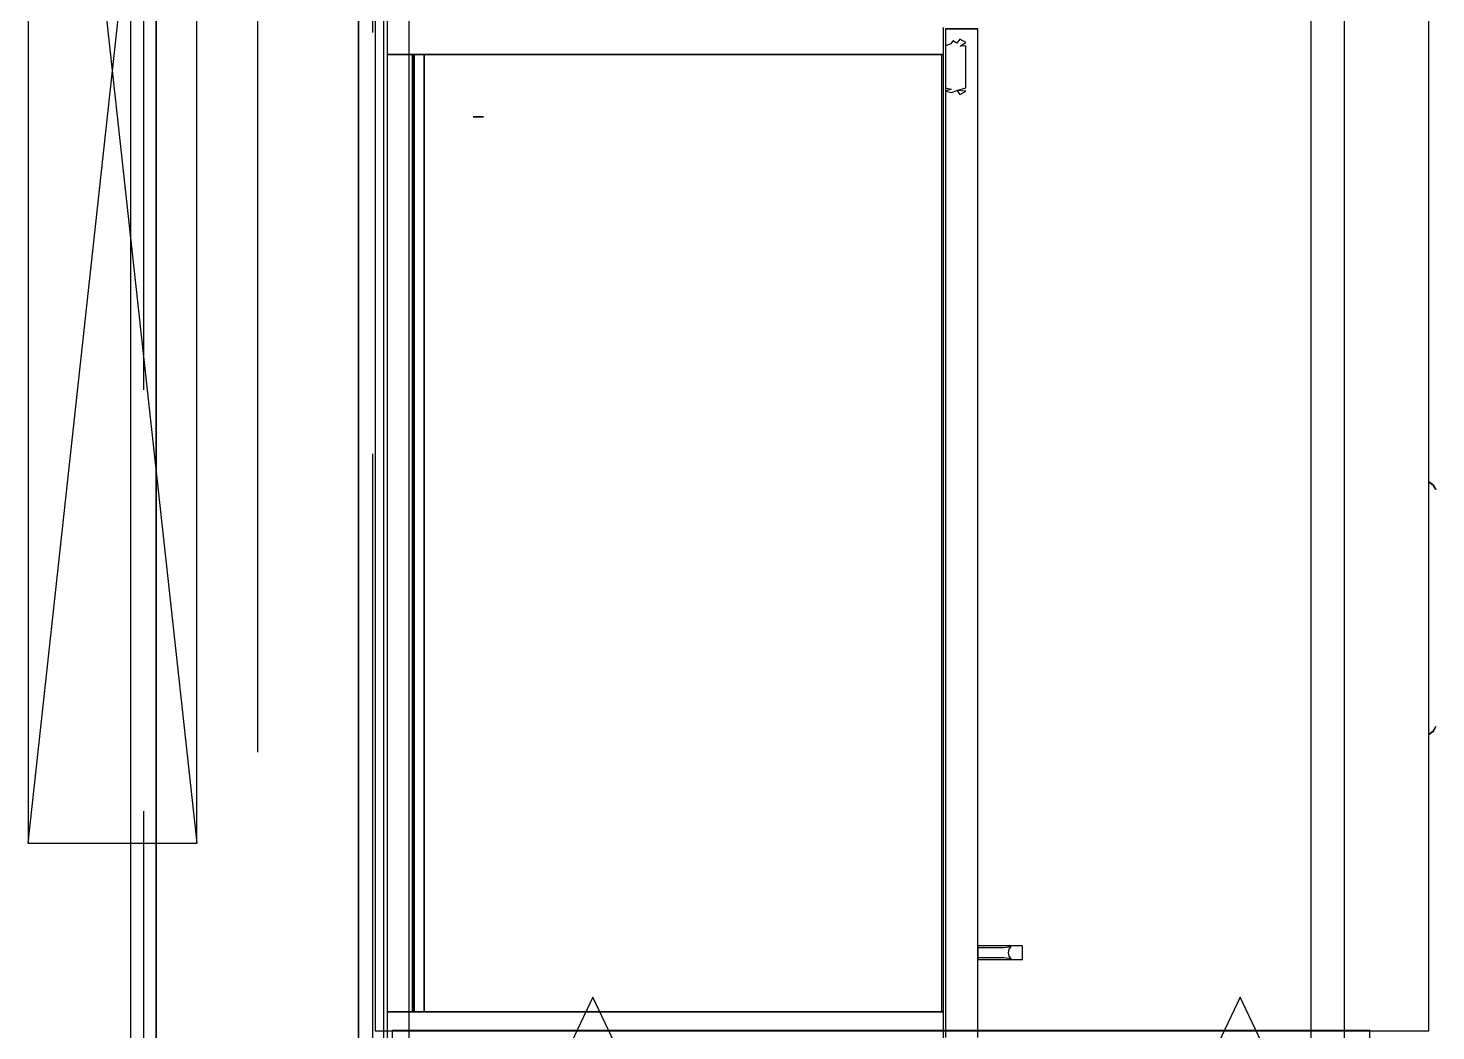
# Model space of a CAD drawing. Header units: millimetres. Extents: x -28.2 to 24.3, y -24.8 to 12.4.
# Drawn here: x -5.952 to -5.117, y 1.121 to 1.715 of the extents above; entities that cross this region are included whole.
import ezdxf

# ---------------------------------------------------------------- set-up
doc = ezdxf.new("R2010")
doc.units = ezdxf.units.MM
doc.linetypes.add('Dashed', pattern=[0.75, 0.5, -0.25])
for name, color, linetype in [('EJE_MUROS', 8, 'Continuous'), ('FURNISHINGELEMENT', 8, 'Continuous'), ('LOSAS', 3, 'Continuous'), ('MUROS', 7, 'Continuous'), ('VENTANAS', 4, 'Continuous')]:
    doc.layers.add(name, color=color, linetype=linetype)

msp = doc.modelspace()

# ---------------------------------------------------------------- linework, layer by layer
at = {"layer": 'EJE_MUROS', "linetype": 'Dashed'}
for p, q in [((-5.88366, 5.00092), (-5.88366, -0.01908)), ((-5.81616, 4.78592), (-5.81616, 0.19592)), ((-5.74766, 0.21292), (-5.74766, 4.76892))]:
    msp.add_line(p, q, dxfattribs=at)
at = {"layer": 'FURNISHINGELEMENT'}
for p, q in [((-5.19116, 4.34515), (-5.19116, 0.13292)), ((-5.17116, 0.13292), (-5.17116, 4.34515)), ((-5.7462, 3.05092), (-5.7462, 1.12066)), ((-5.1212, 1.12066), (-5.1212, 3.05092)), ((-5.73916, 1.71592, 2.79), (-5.73916, 1.11592, 2.79)), ((-5.73916, 1.71592, 2.79), (-5.73916, 1.69992, 2.79)), ((-5.73916, 1.71592, 2.79), (-5.73916, 1.69992, 2.79)), ((-5.40916, 1.11592, 2.79), (-5.40916, 1.71592, 2.79)), ((-5.40916, 1.69992, 2.79), (-5.40916, 1.71592, 2.79)), ((-5.40916, 1.69992, 2.79), (-5.40916, 1.71592, 2.79)), ((-5.38885, 1.71503, 2.789), (-5.40785, 1.71503, 2.789)), ((-5.40785, 1.71503, 2.789), (-5.40785, 1.11703, 2.789)), ((-5.38885, 1.71481, 2.789), (-5.40785, 1.71481, 2.789)), ((-5.40785, 1.71481, 2.789), (-5.40785, 1.11681, 2.789)), ((-5.38885, 1.11703, 2.789), (-5.38885, 1.71503, 2.789)), ((-5.38885, 1.11681, 2.789), (-5.38885, 1.71481, 2.789)), ((-5.40478, 1.70618, 1.97305), (-5.40785, 1.7049, 1.97163)), ((-5.40478, 1.70618, 2.68505), (-5.40785, 1.7049, 2.68363)), ((-5.40785, 1.7049, 1.97163), (-5.40785, 1.70181, 1.97034)), ((-5.40785, 1.7049, 2.68363), (-5.40785, 1.70181, 2.68234)), ((-5.40361, 1.70793, 1.97568), (-5.40478, 1.70618, 1.97305)), ((-5.40361, 1.70793, 2.68768), (-5.40478, 1.70618, 2.68505)), ((-5.40126, 1.70665, 1.97367), (-5.40361, 1.70793, 1.97568)), ((-5.40126, 1.70665, 2.68567), (-5.40361, 1.70793, 2.68768)), ((-5.39938, 1.70892, 1.97786), (-5.40126, 1.70665, 1.97367)), ((-5.39938, 1.70892, 2.68986), (-5.40126, 1.70665, 2.68567)), ((-5.39585, 1.70691, 1.97647), (-5.39938, 1.70892, 1.97786)), ((-5.39585, 1.70691, 2.68847), (-5.39938, 1.70892, 2.68986)), ((-5.39932, 1.70472, 1.97145), (-5.39585, 1.70691, 1.97647)), ((-5.39932, 1.70472, 2.68345), (-5.39585, 1.70691, 2.68847)), ((-5.39585, 1.7049, 1.97163), (-5.39932, 1.70472, 1.97145)), ((-5.39585, 1.7049, 2.68363), (-5.39932, 1.70472, 2.68345)), ((-5.39585, 1.70181, 1.97034), (-5.39585, 1.7049, 1.97163)), ((-5.39585, 1.70181, 2.68234), (-5.39585, 1.7049, 2.68363)), ((-5.41016, 1.69992, 2.7895), (-5.73916, 1.69992, 2.7895)), ((-5.73916, 1.69992, 2.7895), (-5.73916, 1.13192, 2.7895)), ((-5.41016, 1.69992, 1.9065), (-5.73916, 1.69992, 1.9065)), ((-5.73916, 1.69992, 1.9065), (-5.73916, 1.13192, 1.9065)), ((-5.73916, 1.69992, 2.79), (-5.40916, 1.69992, 2.79)), ((-5.72316, 1.69992, 2.7735), (-5.73916, 1.69992, 2.7735)), ((-5.73916, 1.69992, 2.7735), (-5.73916, 1.13192, 2.7735)), ((-5.73916, 1.69992, 2.79), (-5.40916, 1.69992, 2.79)), ((-5.72416, 1.69992, 1.9065), (-5.73916, 1.69992, 1.9065)), ((-5.73916, 1.69992, 1.9065), (-5.73916, 1.13192, 1.9065)), ((-5.71716, 1.69992, 2.7895), (-5.73916, 1.69992, 2.7895)), ((-5.73916, 1.69992, 2.7895), (-5.73916, 1.13192, 2.7895)), ((-5.72416, 1.13192, 1.9065), (-5.72416, 1.69992, 1.9065)), ((-5.71716, 1.69992, 1.8985), (-5.72416, 1.69992, 1.8985)), ((-5.72416, 1.69992, 1.8985), (-5.72416, 1.13192, 1.8985)), ((-5.72416, 1.69992, 2.7815), (-5.72416, 1.13192, 2.7815)), ((-5.71716, 1.69992, 2.7815), (-5.72416, 1.69992, 2.7815)), ((-5.40916, 1.69992, 1.906), (-5.72316, 1.69992, 1.906)), ((-5.72316, 1.69992, 1.906), (-5.72316, 1.13192, 1.906)), ((-5.72316, 1.13192, 2.7735), (-5.72316, 1.69992, 2.7735)), ((-5.41016, 1.69992, 2.7895), (-5.71716, 1.69992, 2.7895)), ((-5.71716, 1.69992, 2.7895), (-5.71716, 1.13192, 2.7895)), ((-5.71716, 1.13192, 1.8985), (-5.71716, 1.69992, 1.8985)), ((-5.71716, 1.13192, 2.7895), (-5.71716, 1.69992, 2.7895)), ((-5.71716, 1.13192, 2.7815), (-5.71716, 1.69992, 2.7815)), ((-5.41016, 1.69992, 1.9065), (-5.71716, 1.69992, 1.9065)), ((-5.71716, 1.69992, 1.9065), (-5.71716, 1.13192, 1.9065)), ((-5.41016, 1.13192, 2.7895), (-5.41016, 1.69992, 2.7895)), ((-5.41016, 1.13192, 2.7895), (-5.41016, 1.69992, 2.7895)), ((-5.41016, 1.13192, 1.9065), (-5.41016, 1.69992, 1.9065)), ((-5.41016, 1.13192, 1.9065), (-5.41016, 1.69992, 1.9065)), ((-5.40916, 1.13192, 1.906), (-5.40916, 1.69992, 1.906)), ((-5.40785, 1.70181, 1.97034), (-5.40785, 1.69872, 1.96906)), ((-5.40785, 1.70181, 2.68234), (-5.40785, 1.69872, 2.68106)), ((-5.40785, 1.69872, 1.96906), (-5.40785, 1.69562, 1.96778)), ((-5.40785, 1.69872, 2.68106), (-5.40785, 1.69562, 2.67978)), ((-5.40785, 1.69562, 1.96778), (-5.40785, 1.69253, 1.9665)), ((-5.40785, 1.69562, 2.67978), (-5.40785, 1.69253, 2.6785)), ((-5.39585, 1.69872, 1.96906), (-5.39585, 1.70181, 1.97034)), ((-5.39585, 1.69872, 2.68106), (-5.39585, 1.70181, 2.68234)), ((-5.39585, 1.69562, 1.96778), (-5.39585, 1.69872, 1.96906)), ((-5.39585, 1.69562, 2.67978), (-5.39585, 1.69872, 2.68106)), ((-5.39585, 1.69253, 1.9665), (-5.39585, 1.69562, 1.96778)), ((-5.39585, 1.69253, 2.6785), (-5.39585, 1.69562, 2.67978)), ((-5.40785, 1.69253, 1.9665), (-5.40785, 1.68943, 1.96778)), ((-5.40785, 1.69253, 2.6785), (-5.40785, 1.68943, 2.67978)), ((-5.40785, 1.68943, 1.96778), (-5.40785, 1.68634, 1.96906)), ((-5.40785, 1.68943, 2.67978), (-5.40785, 1.68634, 2.68106)), ((-5.39585, 1.68943, 1.96778), (-5.39585, 1.69253, 1.9665)), ((-5.39585, 1.68943, 2.67978), (-5.39585, 1.69253, 2.6785)), ((-5.39585, 1.68634, 1.96906), (-5.39585, 1.68943, 1.96778)), ((-5.39585, 1.68634, 2.68106), (-5.39585, 1.68943, 2.67978)), ((-5.40785, 1.68634, 1.96906), (-5.40785, 1.68325, 1.97034)), ((-5.40785, 1.68634, 2.68106), (-5.40785, 1.68325, 2.68234)), ((-5.40785, 1.68325, 1.97034), (-5.40785, 1.68015, 1.97163)), ((-5.40785, 1.68325, 2.68234), (-5.40785, 1.68015, 2.68363)), ((-5.40785, 1.68015, 1.97163), (-5.40451, 1.67931, 1.97253)), ((-5.40785, 1.68015, 2.68363), (-5.40451, 1.67931, 2.68453)), ((-5.40451, 1.67931, 1.97253), (-5.40785, 1.67815, 1.97647)), ((-5.40451, 1.67931, 2.68453), (-5.40785, 1.67815, 2.68847)), ((-5.40126, 1.67841, 1.97367), (-5.39585, 1.68015, 1.97163)), ((-5.40126, 1.67841, 2.68567), (-5.39585, 1.68015, 2.68363)), ((-5.39585, 1.68325, 1.97034), (-5.39585, 1.68634, 1.96906)), ((-5.39585, 1.68325, 2.68234), (-5.39585, 1.68634, 2.68106)), ((-5.39585, 1.68015, 1.97163), (-5.39585, 1.68325, 1.97034)), ((-5.39585, 1.68015, 2.68363), (-5.39585, 1.68325, 2.68234)), ((-5.40785, 1.67815, 1.97647), (-5.40424, 1.67724, 1.97548)), ((-5.40785, 1.67815, 2.68847), (-5.40424, 1.67724, 2.68748)), ((-5.40424, 1.67724, 1.97548), (-5.40126, 1.67841, 1.97367)), ((-5.40424, 1.67724, 2.68748), (-5.40126, 1.67841, 2.68567)), ((-5.39585, 1.67815, 1.97647), (-5.40126, 1.67841, 1.97367)), ((-5.40126, 1.67841, 1.97367), (-5.39938, 1.67614, 1.97786)), ((-5.39585, 1.67815, 2.68847), (-5.40126, 1.67841, 2.68567)), ((-5.40126, 1.67841, 2.68567), (-5.39938, 1.67614, 2.68986)), ((-5.39938, 1.67614, 1.97786), (-5.39585, 1.67815, 1.97647)), ((-5.39938, 1.67614, 2.68986), (-5.39585, 1.67815, 2.68847)), ((-5.68807, 1.66294, 1.17357), (-5.68207, 1.66294, 1.17357)), ((-5.68207, 1.66294, 0.49157), (-5.68807, 1.66294, 0.49157)), ((-5.12098, 1.44618, 0.68907), (-5.11855, 1.44445, 0.68907)), ((-5.11846, 1.44436, 0.68907), (-5.12098, 1.44618, 0.68907)), ((-5.11855, 1.44446, 0.69707), (-5.12098, 1.44618, 0.69706)), ((-5.12098, 1.44618, 0.69706), (-5.11846, 1.44436, 0.69707)), ((-5.12098, 1.44618, 0.68907), (-5.11855, 1.44445, 0.68907)), ((-5.11846, 1.44436, 0.68907), (-5.12098, 1.44618, 0.68907)), ((-5.11855, 1.44446, 0.69707), (-5.12098, 1.44618, 0.69706)), ((-5.12098, 1.44618, 0.69706), (-5.11846, 1.44436, 0.69707)), ((-5.12098, 1.44618, 1.10907), (-5.11855, 1.44445, 1.10907)), ((-5.11846, 1.44436, 1.10907), (-5.12098, 1.44618, 1.10907)), ((-5.11855, 1.44446, 1.11707), (-5.12098, 1.44618, 1.11706)), ((-5.12098, 1.44618, 1.11706), (-5.11846, 1.44436, 1.11707)), ((-5.12098, 1.44618, 0.68907), (-5.11855, 1.44445, 0.68907)), ((-5.11846, 1.44436, 0.68907), (-5.12098, 1.44618, 0.68907)), ((-5.11855, 1.44446, 0.69707), (-5.12098, 1.44618, 0.69706)), ((-5.12098, 1.44618, 0.69706), (-5.11846, 1.44436, 0.69707)), ((-5.12098, 1.44618, 0.82907), (-5.11855, 1.44445, 0.82907)), ((-5.11846, 1.44436, 0.82907), (-5.12098, 1.44618, 0.82907)), ((-5.11855, 1.44446, 0.83707), (-5.12098, 1.44618, 0.83706)), ((-5.12098, 1.44618, 0.83706), (-5.11846, 1.44436, 0.83707)), ((-5.12098, 1.44618, 1.10907), (-5.11855, 1.44445, 1.10907)), ((-5.11846, 1.44436, 1.10907), (-5.12098, 1.44618, 1.10907)), ((-5.11855, 1.44446, 1.11707), (-5.12098, 1.44618, 1.11706)), ((-5.12098, 1.44618, 1.11706), (-5.11846, 1.44436, 1.11707)), ((-5.12098, 1.44618, 1.10907), (-5.11855, 1.44445, 1.10907)), ((-5.11846, 1.44436, 1.10907), (-5.12098, 1.44618, 1.10907)), ((-5.11855, 1.44446, 1.11707), (-5.12098, 1.44618, 1.11706)), ((-5.12098, 1.44618, 1.11706), (-5.11846, 1.44436, 1.11707)), ((-5.12098, 1.44618, 0.96907), (-5.11855, 1.44445, 0.96907)), ((-5.11846, 1.44436, 0.96907), (-5.12098, 1.44618, 0.96907)), ((-5.11855, 1.44446, 0.97707), (-5.12098, 1.44618, 0.97706)), ((-5.12098, 1.44618, 0.97706), (-5.11846, 1.44436, 0.97707)), ((-5.12098, 1.44618, 0.82907), (-5.11855, 1.44445, 0.82907)), ((-5.11846, 1.44436, 0.82907), (-5.12098, 1.44618, 0.82907)), ((-5.11855, 1.44446, 0.83707), (-5.12098, 1.44618, 0.83706)), ((-5.12098, 1.44618, 0.83706), (-5.11846, 1.44436, 0.83707)), ((-5.12098, 1.44618, 1.10907), (-5.11855, 1.44445, 1.10907)), ((-5.11846, 1.44436, 1.10907), (-5.12098, 1.44618, 1.10907)), ((-5.11855, 1.44446, 1.11707), (-5.12098, 1.44618, 1.11706)), ((-5.12098, 1.44618, 1.11706), (-5.11846, 1.44436, 1.11707)), ((-5.12098, 1.44618, 0.96907), (-5.11855, 1.44445, 0.96907)), ((-5.11846, 1.44436, 0.96907), (-5.12098, 1.44618, 0.96907)), ((-5.11855, 1.44446, 0.97707), (-5.12098, 1.44618, 0.97706)), ((-5.12098, 1.44618, 0.97706), (-5.11846, 1.44436, 0.97707)), ((-5.12098, 1.44618, 0.54907), (-5.11855, 1.44445, 0.54907)), ((-5.11846, 1.44436, 0.54907), (-5.12098, 1.44618, 0.54907)), ((-5.11855, 1.44446, 0.55707), (-5.12098, 1.44618, 0.55706)), ((-5.12098, 1.44618, 0.55706), (-5.11846, 1.44436, 0.55707)), ((-5.12098, 1.44618, 0.68907), (-5.11855, 1.44445, 0.68907)), ((-5.11846, 1.44436, 0.68907), (-5.12098, 1.44618, 0.68907)), ((-5.11855, 1.44446, 0.69707), (-5.12098, 1.44618, 0.69706)), ((-5.12098, 1.44618, 0.69706), (-5.11846, 1.44436, 0.69707)), ((-5.12098, 1.44618, 0.68907), (-5.11855, 1.44445, 0.68907)), ((-5.11846, 1.44436, 0.68907), (-5.12098, 1.44618, 0.68907)), ((-5.11855, 1.44446, 0.69707), (-5.12098, 1.44618, 0.69706)), ((-5.12098, 1.44618, 0.69706), (-5.11846, 1.44436, 0.69707)), ((-5.12098, 1.44618, 1.10907), (-5.11855, 1.44445, 1.10907)), ((-5.11846, 1.44436, 1.10907), (-5.12098, 1.44618, 1.10907)), ((-5.11855, 1.44446, 1.11707), (-5.12098, 1.44618, 1.11706)), ((-5.12098, 1.44618, 1.11706), (-5.11846, 1.44436, 1.11707)), ((-5.12098, 1.44618, 0.96907), (-5.11855, 1.44445, 0.96907)), ((-5.11846, 1.44436, 0.96907), (-5.12098, 1.44618, 0.96907)), ((-5.11855, 1.44446, 0.97707), (-5.12098, 1.44618, 0.97706)), ((-5.12098, 1.44618, 0.97706), (-5.11846, 1.44436, 0.97707)), ((-5.11703, 1.44175, 0.69707), (-5.11855, 1.44446, 0.69707)), ((-5.11703, 1.44175, 0.69707), (-5.11855, 1.44446, 0.69707)), ((-5.11703, 1.44175, 1.11707), (-5.11855, 1.44446, 1.11707)), ((-5.11703, 1.44175, 0.69707), (-5.11855, 1.44446, 0.69707)), ((-5.11703, 1.44175, 0.83707), (-5.11855, 1.44446, 0.83707)), ((-5.11703, 1.44175, 1.11707), (-5.11855, 1.44446, 1.11707)), ((-5.11703, 1.44175, 1.11707), (-5.11855, 1.44446, 1.11707)), ((-5.11703, 1.44175, 0.97707), (-5.11855, 1.44446, 0.97707)), ((-5.11703, 1.44175, 0.83707), (-5.11855, 1.44446, 0.83707)), ((-5.11703, 1.44175, 1.11707), (-5.11855, 1.44446, 1.11707)), ((-5.11703, 1.44175, 0.97707), (-5.11855, 1.44446, 0.97707)), ((-5.11703, 1.44175, 0.55707), (-5.11855, 1.44446, 0.55707)), ((-5.11703, 1.44175, 0.69707), (-5.11855, 1.44446, 0.69707)), ((-5.11703, 1.44175, 0.69707), (-5.11855, 1.44446, 0.69707)), ((-5.11703, 1.44175, 1.11707), (-5.11855, 1.44446, 1.11707)), ((-5.11703, 1.44175, 0.97707), (-5.11855, 1.44446, 0.97707)), ((-5.11855, 1.44445, 0.68907), (-5.11703, 1.44175, 0.68907)), ((-5.11855, 1.44445, 0.68907), (-5.11703, 1.44175, 0.68907)), ((-5.11855, 1.44445, 1.10907), (-5.11703, 1.44175, 1.10907)), ((-5.11855, 1.44445, 0.68907), (-5.11703, 1.44175, 0.68907)), ((-5.11855, 1.44445, 0.82907), (-5.11703, 1.44175, 0.82907)), ((-5.11855, 1.44445, 1.10907), (-5.11703, 1.44175, 1.10907)), ((-5.11855, 1.44445, 1.10907), (-5.11703, 1.44175, 1.10907)), ((-5.11855, 1.44445, 0.96907), (-5.11703, 1.44175, 0.96907)), ((-5.11855, 1.44445, 0.82907), (-5.11703, 1.44175, 0.82907)), ((-5.11855, 1.44445, 1.10907), (-5.11703, 1.44175, 1.10907)), ((-5.11855, 1.44445, 0.96907), (-5.11703, 1.44175, 0.96907)), ((-5.11855, 1.44445, 0.54907), (-5.11703, 1.44175, 0.54907)), ((-5.11855, 1.44445, 0.68907), (-5.11703, 1.44175, 0.68907)), ((-5.11855, 1.44445, 0.68907), (-5.11703, 1.44175, 0.68907)), ((-5.11855, 1.44445, 1.10907), (-5.11703, 1.44175, 1.10907)), ((-5.11855, 1.44445, 0.96907), (-5.11703, 1.44175, 0.96907)), ((-5.11703, 1.44175, 0.68907), (-5.11846, 1.44436, 0.68907)), ((-5.11846, 1.44436, 0.69707), (-5.11703, 1.44175, 0.69707)), ((-5.11703, 1.44175, 0.68907), (-5.11846, 1.44436, 0.68907)), ((-5.11846, 1.44436, 0.69707), (-5.11703, 1.44175, 0.69707)), ((-5.11703, 1.44175, 1.10907), (-5.11846, 1.44436, 1.10907)), ((-5.11846, 1.44436, 1.11707), (-5.11703, 1.44175, 1.11707)), ((-5.11703, 1.44175, 0.68907), (-5.11846, 1.44436, 0.68907)), ((-5.11846, 1.44436, 0.69707), (-5.11703, 1.44175, 0.69707)), ((-5.11703, 1.44175, 0.82907), (-5.11846, 1.44436, 0.82907)), ((-5.11846, 1.44436, 0.83707), (-5.11703, 1.44175, 0.83707)), ((-5.11703, 1.44175, 1.10907), (-5.11846, 1.44436, 1.10907)), ((-5.11846, 1.44436, 1.11707), (-5.11703, 1.44175, 1.11707)), ((-5.11703, 1.44175, 1.10907), (-5.11846, 1.44436, 1.10907)), ((-5.11846, 1.44436, 1.11707), (-5.11703, 1.44175, 1.11707)), ((-5.11703, 1.44175, 0.96907), (-5.11846, 1.44436, 0.96907)), ((-5.11846, 1.44436, 0.97707), (-5.11703, 1.44175, 0.97707)), ((-5.11703, 1.44175, 0.82907), (-5.11846, 1.44436, 0.82907)), ((-5.11846, 1.44436, 0.83707), (-5.11703, 1.44175, 0.83707)), ((-5.11703, 1.44175, 1.10907), (-5.11846, 1.44436, 1.10907)), ((-5.11846, 1.44436, 1.11707), (-5.11703, 1.44175, 1.11707)), ((-5.11703, 1.44175, 0.96907), (-5.11846, 1.44436, 0.96907)), ((-5.11846, 1.44436, 0.97707), (-5.11703, 1.44175, 0.97707)), ((-5.11703, 1.44175, 0.54907), (-5.11846, 1.44436, 0.54907)), ((-5.11846, 1.44436, 0.55707), (-5.11703, 1.44175, 0.55707)), ((-5.11703, 1.44175, 0.68907), (-5.11846, 1.44436, 0.68907)), ((-5.11846, 1.44436, 0.69707), (-5.11703, 1.44175, 0.69707)), ((-5.11703, 1.44175, 0.68907), (-5.11846, 1.44436, 0.68907)), ((-5.11846, 1.44436, 0.69707), (-5.11703, 1.44175, 0.69707)), ((-5.11703, 1.44175, 1.10907), (-5.11846, 1.44436, 1.10907)), ((-5.11846, 1.44436, 1.11707), (-5.11703, 1.44175, 1.11707)), ((-5.11703, 1.44175, 0.96907), (-5.11846, 1.44436, 0.96907)), ((-5.11846, 1.44436, 0.97707), (-5.11703, 1.44175, 0.97707)), ((-5.12098, 1.29669, 0.68907), (-5.11846, 1.29851, 0.68907)), ((-5.11846, 1.29851, 0.69707), (-5.12098, 1.29669, 0.69706)), ((-5.12098, 1.29669, 0.68907), (-5.11846, 1.29851, 0.68907)), ((-5.11846, 1.29851, 0.69707), (-5.12098, 1.29669, 0.69706)), ((-5.12098, 1.29669, 1.10907), (-5.11846, 1.29851, 1.10907)), ((-5.11846, 1.29851, 1.11707), (-5.12098, 1.29669, 1.11706)), ((-5.12098, 1.29669, 0.68907), (-5.11846, 1.29851, 0.68907)), ((-5.11846, 1.29851, 0.69707), (-5.12098, 1.29669, 0.69706)), ((-5.12098, 1.29669, 0.82907), (-5.11846, 1.29851, 0.82907)), ((-5.11846, 1.29851, 0.83707), (-5.12098, 1.29669, 0.83706)), ((-5.12098, 1.29669, 1.10907), (-5.11846, 1.29851, 1.10907)), ((-5.11846, 1.29851, 1.11707), (-5.12098, 1.29669, 1.11706)), ((-5.12098, 1.29669, 1.10907), (-5.11846, 1.29851, 1.10907)), ((-5.11846, 1.29851, 1.11707), (-5.12098, 1.29669, 1.11706)), ((-5.12098, 1.29669, 0.96907), (-5.11846, 1.29851, 0.96907)), ((-5.11846, 1.29851, 0.97707), (-5.12098, 1.29669, 0.97706)), ((-5.12098, 1.29669, 0.82907), (-5.11846, 1.29851, 0.82907)), ((-5.11846, 1.29851, 0.83707), (-5.12098, 1.29669, 0.83706)), ((-5.12098, 1.29669, 1.10907), (-5.11846, 1.29851, 1.10907)), ((-5.11846, 1.29851, 1.11707), (-5.12098, 1.29669, 1.11706)), ((-5.12098, 1.29669, 0.96907), (-5.11846, 1.29851, 0.96907)), ((-5.11846, 1.29851, 0.97707), (-5.12098, 1.29669, 0.97706)), ((-5.12098, 1.29669, 0.54907), (-5.11846, 1.29851, 0.54907)), ((-5.11846, 1.29851, 0.55707), (-5.12098, 1.29669, 0.55706)), ((-5.12098, 1.29669, 0.68907), (-5.11846, 1.29851, 0.68907)), ((-5.11846, 1.29851, 0.69707), (-5.12098, 1.29669, 0.69706)), ((-5.12098, 1.29669, 0.68907), (-5.11846, 1.29851, 0.68907)), ((-5.11846, 1.29851, 0.69707), (-5.12098, 1.29669, 0.69706)), ((-5.12098, 1.29669, 1.10907), (-5.11846, 1.29851, 1.10907)), ((-5.11846, 1.29851, 1.11707), (-5.12098, 1.29669, 1.11706)), ((-5.12098, 1.29669, 0.96907), (-5.11846, 1.29851, 0.96907)), ((-5.11846, 1.29851, 0.97707), (-5.12098, 1.29669, 0.97706)), ((-5.11855, 1.29842, 0.68907), (-5.12098, 1.29669, 0.68907)), ((-5.12098, 1.29669, 0.69706), (-5.11855, 1.29842, 0.69707)), ((-5.11855, 1.29842, 0.68907), (-5.12098, 1.29669, 0.68907)), ((-5.12098, 1.29669, 0.69706), (-5.11855, 1.29842, 0.69707)), ((-5.11855, 1.29842, 1.10907), (-5.12098, 1.29669, 1.10907)), ((-5.12098, 1.29669, 1.11706), (-5.11855, 1.29842, 1.11707)), ((-5.11855, 1.29842, 0.68907), (-5.12098, 1.29669, 0.68907)), ((-5.12098, 1.29669, 0.69706), (-5.11855, 1.29842, 0.69707)), ((-5.11855, 1.29842, 0.82907), (-5.12098, 1.29669, 0.82907)), ((-5.12098, 1.29669, 0.83706), (-5.11855, 1.29842, 0.83707)), ((-5.11855, 1.29842, 1.10907), (-5.12098, 1.29669, 1.10907)), ((-5.12098, 1.29669, 1.11706), (-5.11855, 1.29842, 1.11707)), ((-5.11855, 1.29842, 1.10907), (-5.12098, 1.29669, 1.10907)), ((-5.12098, 1.29669, 1.11706), (-5.11855, 1.29842, 1.11707)), ((-5.11855, 1.29842, 0.96907), (-5.12098, 1.29669, 0.96907)), ((-5.12098, 1.29669, 0.97706), (-5.11855, 1.29842, 0.97707)), ((-5.11855, 1.29842, 0.82907), (-5.12098, 1.29669, 0.82907)), ((-5.12098, 1.29669, 0.83706), (-5.11855, 1.29842, 0.83707)), ((-5.11855, 1.29842, 1.10907), (-5.12098, 1.29669, 1.10907)), ((-5.12098, 1.29669, 1.11706), (-5.11855, 1.29842, 1.11707)), ((-5.11855, 1.29842, 0.96907), (-5.12098, 1.29669, 0.96907)), ((-5.12098, 1.29669, 0.97706), (-5.11855, 1.29842, 0.97707)), ((-5.11855, 1.29842, 0.54907), (-5.12098, 1.29669, 0.54907)), ((-5.12098, 1.29669, 0.55706), (-5.11855, 1.29842, 0.55707)), ((-5.11855, 1.29842, 0.68907), (-5.12098, 1.29669, 0.68907)), ((-5.12098, 1.29669, 0.69706), (-5.11855, 1.29842, 0.69707)), ((-5.11855, 1.29842, 0.68907), (-5.12098, 1.29669, 0.68907)), ((-5.12098, 1.29669, 0.69706), (-5.11855, 1.29842, 0.69707)), ((-5.11855, 1.29842, 1.10907), (-5.12098, 1.29669, 1.10907)), ((-5.12098, 1.29669, 1.11706), (-5.11855, 1.29842, 1.11707)), ((-5.11855, 1.29842, 0.96907), (-5.12098, 1.29669, 0.96907)), ((-5.12098, 1.29669, 0.97706), (-5.11855, 1.29842, 0.97707)), ((-5.11703, 1.30112, 0.68907), (-5.11855, 1.29842, 0.68907)), ((-5.11855, 1.29842, 0.69707), (-5.11703, 1.30112, 0.69707)), ((-5.11703, 1.30112, 0.68907), (-5.11855, 1.29842, 0.68907)), ((-5.11855, 1.29842, 0.69707), (-5.11703, 1.30112, 0.69707)), ((-5.11703, 1.30112, 1.10907), (-5.11855, 1.29842, 1.10907)), ((-5.11855, 1.29842, 1.11707), (-5.11703, 1.30112, 1.11707)), ((-5.11703, 1.30112, 0.68907), (-5.11855, 1.29842, 0.68907)), ((-5.11855, 1.29842, 0.69707), (-5.11703, 1.30112, 0.69707)), ((-5.11703, 1.30112, 0.82907), (-5.11855, 1.29842, 0.82907)), ((-5.11855, 1.29842, 0.83707), (-5.11703, 1.30112, 0.83707)), ((-5.11703, 1.30112, 1.10907), (-5.11855, 1.29842, 1.10907)), ((-5.11855, 1.29842, 1.11707), (-5.11703, 1.30112, 1.11707)), ((-5.11703, 1.30112, 1.10907), (-5.11855, 1.29842, 1.10907)), ((-5.11855, 1.29842, 1.11707), (-5.11703, 1.30112, 1.11707)), ((-5.11703, 1.30112, 0.96907), (-5.11855, 1.29842, 0.96907)), ((-5.11855, 1.29842, 0.97707), (-5.11703, 1.30112, 0.97707)), ((-5.11703, 1.30112, 0.82907), (-5.11855, 1.29842, 0.82907)), ((-5.11855, 1.29842, 0.83707), (-5.11703, 1.30112, 0.83707)), ((-5.11703, 1.30112, 1.10907), (-5.11855, 1.29842, 1.10907)), ((-5.11855, 1.29842, 1.11707), (-5.11703, 1.30112, 1.11707)), ((-5.11703, 1.30112, 0.96907), (-5.11855, 1.29842, 0.96907)), ((-5.11855, 1.29842, 0.97707), (-5.11703, 1.30112, 0.97707)), ((-5.11703, 1.30112, 0.54907), (-5.11855, 1.29842, 0.54907)), ((-5.11855, 1.29842, 0.55707), (-5.11703, 1.30112, 0.55707)), ((-5.11703, 1.30112, 0.68907), (-5.11855, 1.29842, 0.68907)), ((-5.11855, 1.29842, 0.69707), (-5.11703, 1.30112, 0.69707)), ((-5.11703, 1.30112, 0.68907), (-5.11855, 1.29842, 0.68907)), ((-5.11855, 1.29842, 0.69707), (-5.11703, 1.30112, 0.69707)), ((-5.11703, 1.30112, 1.10907), (-5.11855, 1.29842, 1.10907)), ((-5.11855, 1.29842, 1.11707), (-5.11703, 1.30112, 1.11707)), ((-5.11703, 1.30112, 0.96907), (-5.11855, 1.29842, 0.96907)), ((-5.11855, 1.29842, 0.97707), (-5.11703, 1.30112, 0.97707)), ((-5.11846, 1.29851, 0.68907), (-5.11703, 1.30112, 0.68907)), ((-5.11703, 1.30112, 0.69707), (-5.11846, 1.29851, 0.69707)), ((-5.11846, 1.29851, 0.68907), (-5.11703, 1.30112, 0.68907)), ((-5.11703, 1.30112, 0.69707), (-5.11846, 1.29851, 0.69707)), ((-5.11846, 1.29851, 1.10907), (-5.11703, 1.30112, 1.10907)), ((-5.11703, 1.30112, 1.11707), (-5.11846, 1.29851, 1.11707)), ((-5.11846, 1.29851, 0.68907), (-5.11703, 1.30112, 0.68907)), ((-5.11703, 1.30112, 0.69707), (-5.11846, 1.29851, 0.69707)), ((-5.11846, 1.29851, 0.82907), (-5.11703, 1.30112, 0.82907)), ((-5.11703, 1.30112, 0.83707), (-5.11846, 1.29851, 0.83707)), ((-5.11846, 1.29851, 1.10907), (-5.11703, 1.30112, 1.10907)), ((-5.11703, 1.30112, 1.11707), (-5.11846, 1.29851, 1.11707)), ((-5.11846, 1.29851, 1.10907), (-5.11703, 1.30112, 1.10907)), ((-5.11703, 1.30112, 1.11707), (-5.11846, 1.29851, 1.11707)), ((-5.11846, 1.29851, 0.96907), (-5.11703, 1.30112, 0.96907)), ((-5.11703, 1.30112, 0.97707), (-5.11846, 1.29851, 0.97707)), ((-5.11846, 1.29851, 0.82907), (-5.11703, 1.30112, 0.82907)), ((-5.11703, 1.30112, 0.83707), (-5.11846, 1.29851, 0.83707)), ((-5.11846, 1.29851, 1.10907), (-5.11703, 1.30112, 1.10907)), ((-5.11703, 1.30112, 1.11707), (-5.11846, 1.29851, 1.11707)), ((-5.11846, 1.29851, 0.96907), (-5.11703, 1.30112, 0.96907)), ((-5.11703, 1.30112, 0.97707), (-5.11846, 1.29851, 0.97707)), ((-5.11846, 1.29851, 0.54907), (-5.11703, 1.30112, 0.54907)), ((-5.11703, 1.30112, 0.55707), (-5.11846, 1.29851, 0.55707)), ((-5.11846, 1.29851, 0.68907), (-5.11703, 1.30112, 0.68907)), ((-5.11703, 1.30112, 0.69707), (-5.11846, 1.29851, 0.69707)), ((-5.11846, 1.29851, 0.68907), (-5.11703, 1.30112, 0.68907)), ((-5.11703, 1.30112, 0.69707), (-5.11846, 1.29851, 0.69707)), ((-5.11846, 1.29851, 1.10907), (-5.11703, 1.30112, 1.10907)), ((-5.11703, 1.30112, 1.11707), (-5.11846, 1.29851, 1.11707)), ((-5.11846, 1.29851, 0.96907), (-5.11703, 1.30112, 0.96907)), ((-5.11703, 1.30112, 0.97707), (-5.11846, 1.29851, 0.97707)), ((-5.36235, 1.17103, 2.126), (-5.38885, 1.17103, 2.126)), ((-5.38885, 1.17103, 2.126), (-5.38885, 1.16303, 2.126)), ((-5.38378, 1.16986, 1.95733), (-5.38885, 1.16986, 1.95733)), ((-5.38885, 1.16986, 1.95733), (-5.38885, 1.16703, 1.9585)), ((-5.37898, 1.16986, 1.95733), (-5.38378, 1.16986, 1.95733)), ((-5.37335, 1.16986, 1.95733), (-5.37898, 1.16986, 1.95733)), ((-5.36905, 1.17054, 1.9582), (-5.37335, 1.16986, 1.95733)), ((-5.37009, 1.16915, 1.95924), (-5.36905, 1.17054, 1.9582)), ((-5.36235, 1.16303, 2.126), (-5.36235, 1.17103, 2.126)), ((-5.38885, 1.16703, 1.9585), (-5.38885, 1.1642, 1.95733)), ((-5.38885, 1.1642, 1.95733), (-5.38322, 1.1642, 1.95733)), ((-5.38885, 1.16303, 2.126), (-5.36235, 1.16303, 2.126)), ((-5.38322, 1.1642, 1.95733), (-5.37842, 1.1642, 1.95733)), ((-5.37842, 1.1642, 1.95733), (-5.37335, 1.1642, 1.95733)), ((-5.37335, 1.1642, 1.95733), (-5.36905, 1.16352, 1.9582)), ((-5.37052, 1.16703, 1.95967), (-5.37009, 1.16915, 1.95924)), ((-5.37009, 1.1649, 1.95924), (-5.37052, 1.16703, 1.95967)), ((-5.36905, 1.16352, 1.9582), (-5.37009, 1.1649, 1.95924)), ((-5.61716, 1.14066, 0.485), (-5.64426, 1.08352, 0.485)), ((-5.59005, 1.08352, 0.485), (-5.61716, 1.14066, 0.485)), ((-5.23316, 1.14066, 0.485), (-5.26026, 1.08352, 0.485)), ((-5.20605, 1.08352, 0.485), (-5.23316, 1.14066, 0.485)), ((-5.40916, 1.13192, 2.79), (-5.73916, 1.13192, 2.79)), ((-5.73916, 1.13192, 2.79), (-5.73916, 1.11592, 2.79)), ((-5.73916, 1.13192, 2.7895), (-5.41016, 1.13192, 2.7895)), ((-5.40916, 1.13192, 2.79), (-5.73916, 1.13192, 2.79)), ((-5.73916, 1.13192, 2.79), (-5.73916, 1.11592, 2.79)), ((-5.73916, 1.13192, 1.9065), (-5.41016, 1.13192, 1.9065)), ((-5.73916, 1.13192, 2.7735), (-5.72316, 1.13192, 2.7735)), ((-5.73916, 1.13192, 1.9065), (-5.72416, 1.13192, 1.9065)), ((-5.73916, 1.13192, 2.7895), (-5.71716, 1.13192, 2.7895)), ((-5.72416, 1.13192, 1.8985), (-5.71716, 1.13192, 1.8985)), ((-5.72416, 1.13192, 2.7815), (-5.71716, 1.13192, 2.7815)), ((-5.72316, 1.13192, 1.906), (-5.40916, 1.13192, 1.906)), ((-5.71716, 1.13192, 2.7895), (-5.41016, 1.13192, 2.7895)), ((-5.71716, 1.13192, 1.9065), (-5.41016, 1.13192, 1.9065)), ((-5.40916, 1.11592, 2.79), (-5.40916, 1.13192, 2.79)), ((-5.40916, 1.11592, 2.79), (-5.40916, 1.13192, 2.79)), ((-5.7462, 1.12066), (-5.1212, 1.12066)), ((-5.15616, 1.12077, 2.78475), (-5.73616, 1.12077, 2.78475)), ((-5.73616, 1.12077, 2.78475), (-5.73616, 1.10477, 2.78475)), ((-5.15616, 1.10477, 2.78475), (-5.15616, 1.12077, 2.78475))]:
    msp.add_line(p, q, dxfattribs=at)
at = {"layer": 'LOSAS'}
for p, q in [((-5.74116, 0.17092), (-5.74116, 4.85092)), ((-5.72616, 0.19592), (-5.72616, 4.78592))]:
    msp.add_line(p, q, dxfattribs=at)
at = {"layer": 'MUROS'}
for p, q in [((-5.89116, -0.01908), (-5.89116, 5.00092)), ((-5.87616, 5.00092), (-5.87616, -0.01908)), ((-5.87616, 0.19592), (-5.87616, 4.78592)), ((-5.75616, 4.78592), (-5.75616, 0.19592)), ((-5.75616, 0.21292), (-5.75616, 4.76892)), ((-5.73916, 4.76892), (-5.73916, 0.21292))]:
    msp.add_line(p, q, dxfattribs=at)
at = {"layer": 'VENTANAS'}
for p, q in [((-5.95216, 2.14692), (-5.95216, 1.23192)), ((-5.95216, 2.14692), (-5.85216, 1.23192)), ((-5.95216, 1.23192), (-5.85216, 2.14692)), ((-5.95216, 2.14692), (-5.95216, 1.23192)), ((-5.95216, 2.14692), (-5.85216, 1.23192)), ((-5.95216, 1.23192), (-5.85216, 2.14692)), ((-5.95216, 2.14692), (-5.95216, 1.23192)), ((-5.95216, 2.14692), (-5.85216, 1.23192)), ((-5.95216, 1.23192), (-5.85216, 2.14692)), ((-5.95216, 2.14692), (-5.95216, 1.23192)), ((-5.95216, 2.14692), (-5.85216, 1.23192)), ((-5.95216, 1.23192), (-5.85216, 2.14692)), ((-5.85216, 1.23192), (-5.85216, 2.14692)), ((-5.85216, 1.23192), (-5.85216, 2.14692)), ((-5.85216, 1.23192), (-5.85216, 2.14692)), ((-5.85216, 1.23192), (-5.85216, 2.14692)), ((-5.95216, 1.23192), (-5.85216, 1.23192)), ((-5.95216, 1.23192), (-5.85216, 1.23192)), ((-5.95216, 1.23192), (-5.85216, 1.23192)), ((-5.95216, 1.23192), (-5.85216, 1.23192))]:
    msp.add_line(p, q, dxfattribs=at)

doc.saveas('drawing.dxf')
